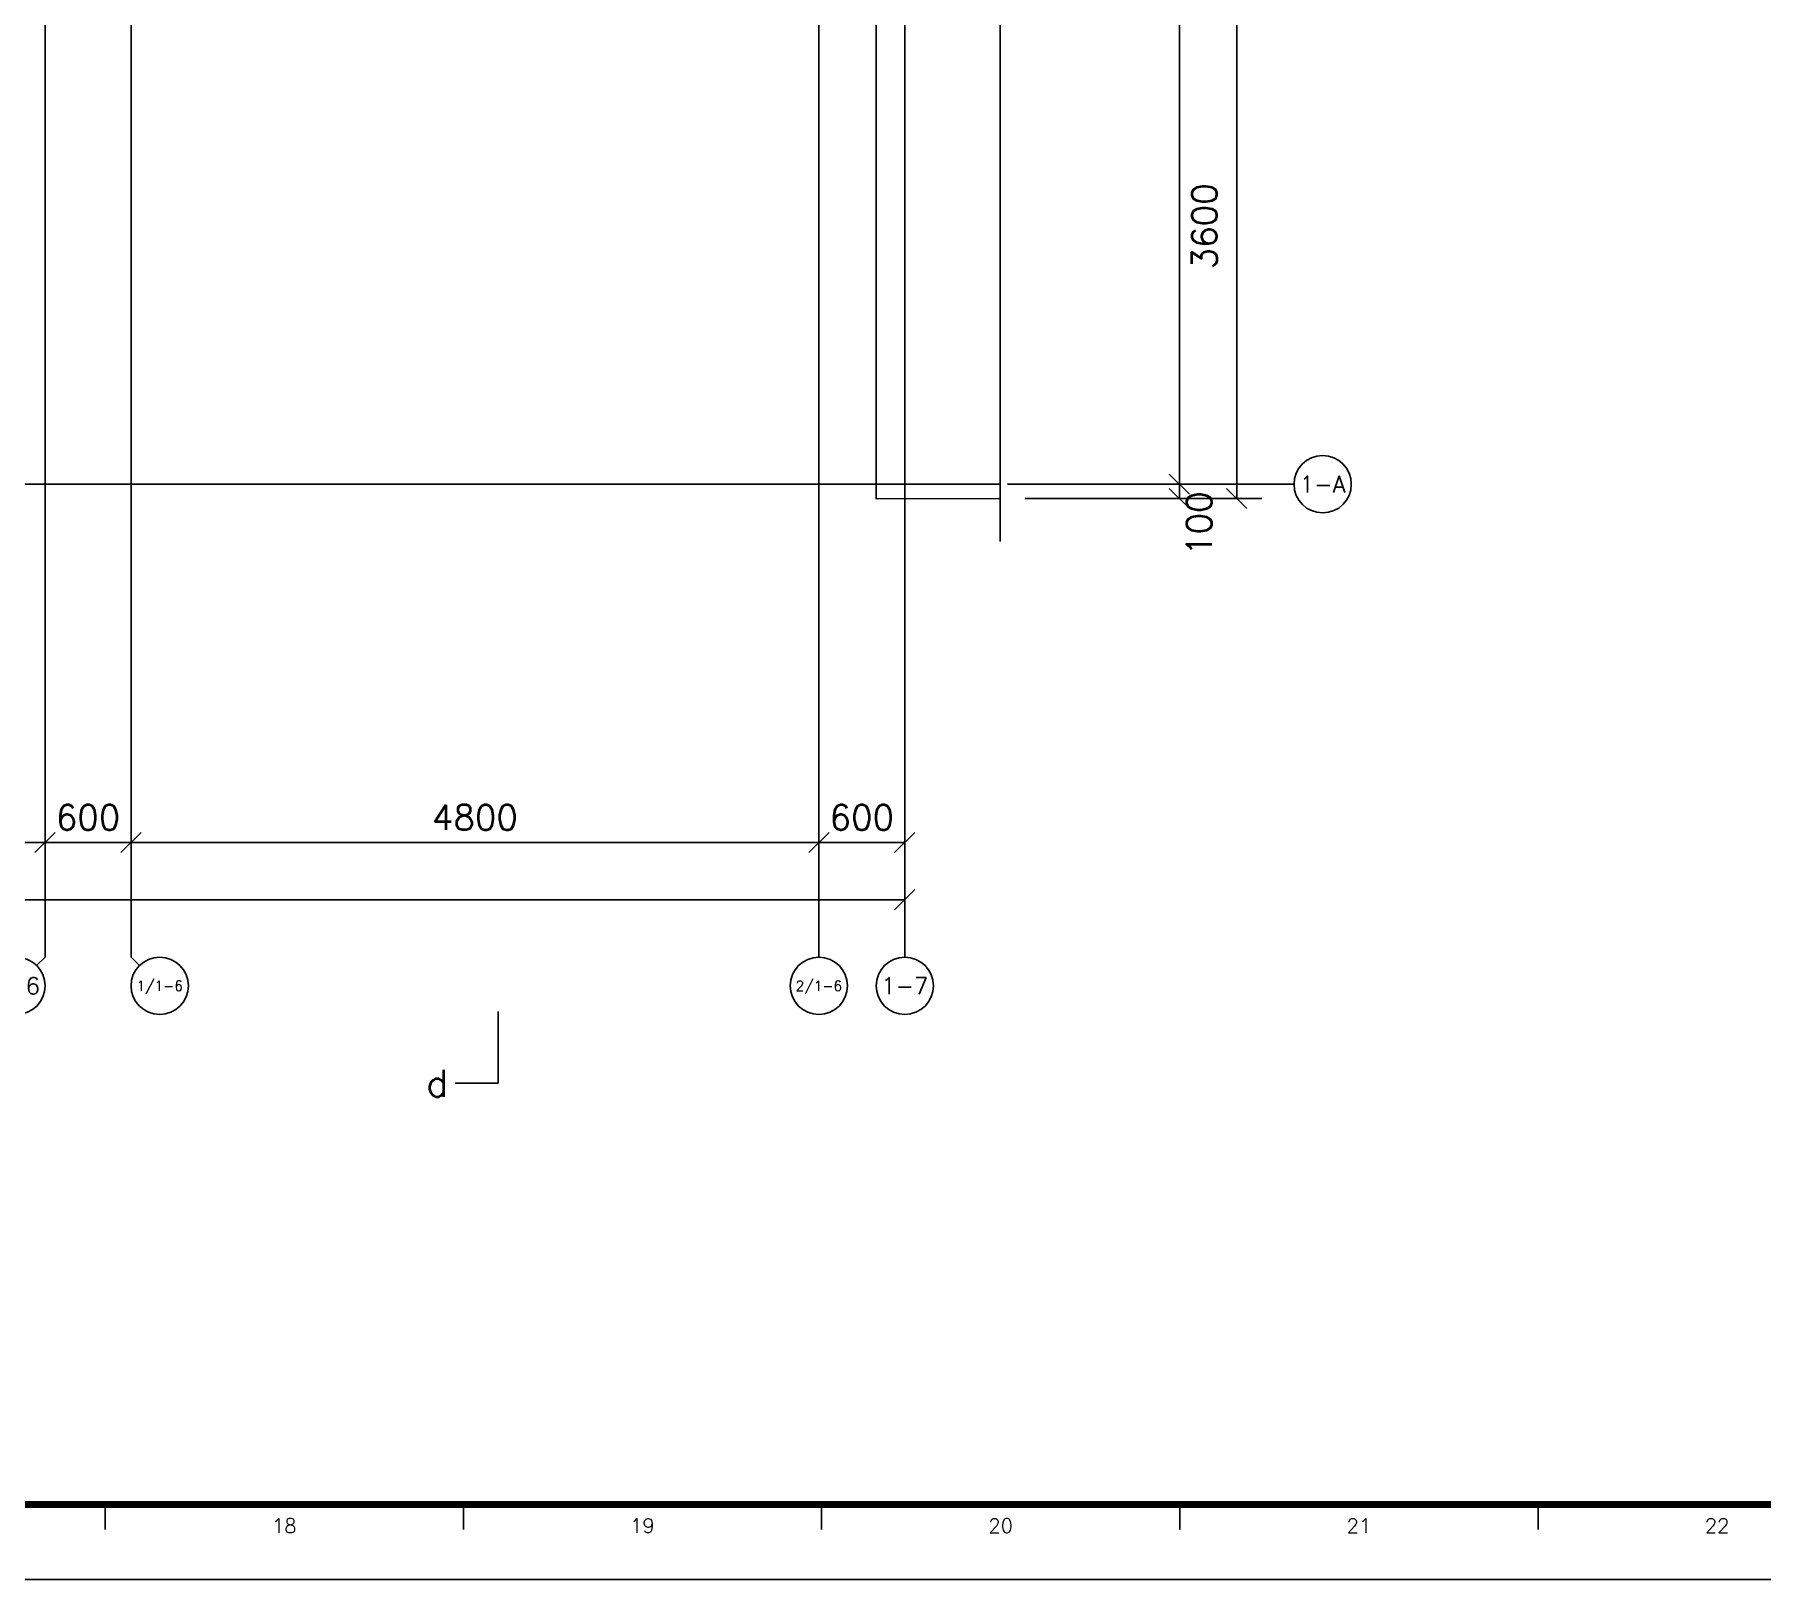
# Model space of a CAD drawing. Header units: inches. Extents: x 0 to 508000, y 0 to 738838.
# Drawn here: x 484358 to 496409, y 198338 to 209119 of the extents above; entities that cross this region are included whole.
import ezdxf
from ezdxf.enums import TextEntityAlignment as Align
from ezdxf.lldxf.tags import DXFTag

# ---------------------------------------------------------------- set-up
doc = ezdxf.new("R2010")
doc.units = ezdxf.units.IN
doc.header["$LTSCALE"] = 1000
doc.header["$MEASUREMENT"] = 0
doc.layers.get('0').update_dxf_attribs({"true_color": 0xffffff})
for name, color, linetype, true_color in [('AXIS', 3, 'Continuous', 0x00ff00), ('DIM_SYMB', 3, 'Continuous', 0x00ff00), ('DOTE', 1, 'DOTE', 0xff0000), ('TK', 7, 'Continuous', 0xffffff), ('ZG-图框层', 4, 'Continuous', 0x00ffff)]:
    doc.layers.add(name, color=color, linetype=linetype, true_color=true_color)
doc.styles.add('ISOCP', font='txt.shx', dxfattribs={"height": 0.2, "bigfont": 'gbcbig.shx'})
doc.styles.add('TXTSTY_ANONYMOUS', font='txt.shx', dxfattribs={"height": 0.2, "bigfont": 'gbcbig.shx'})
tags = doc.linetypes.add('DOTE', pattern=[2.42, 2, -0.2, 0.02, -0.2]).pattern_tags.tags
tags[10:11] = [DXFTag(74, 4), DXFTag(75, 0), DXFTag(340, '0'), DXFTag(46, 0.0), DXFTag(50, 0.0), DXFTag(44, 0.0), DXFTag(45, 0.0)]
tags[8:9] = [DXFTag(74, 4), DXFTag(75, 0), DXFTag(340, '0'), DXFTag(46, 0.0), DXFTag(50, 0.0), DXFTag(44, 0.0), DXFTag(45, 0.0)]
tags[6:7] = [DXFTag(74, 4), DXFTag(75, 0), DXFTag(340, '0'), DXFTag(46, 0.0), DXFTag(50, 0.0), DXFTag(44, 0.0), DXFTag(45, 0.0)]
tags[4:5] = [DXFTag(74, 4), DXFTag(75, 0), DXFTag(340, '0'), DXFTag(46, 0.0), DXFTag(50, 0.0), DXFTag(44, 0.0), DXFTag(45, 0.0)]

# ---------------------------------------------------------------- blocks, each defined once
blk = doc.blocks.new('DAnoyomous15654')
at = {"layer": 'AXIS', "lineweight": -3}
for p, q in [((484431, 204681), (484431, 202681)), ((485031, 204681), (485031, 202681)), ((489831, 204681), (489831, 202681)), ((490431, 204681), (490431, 202681)), ((484431, 202681), (484372, 202623)), ((485031, 202681), (485089, 202623))]:
    blk.add_line(p, q, dxfattribs=at)
for centre in [(484231, 202481), (485231, 202481), (489831, 202481), (490431, 202481)]:
    blk.add_circle(centre, 200, dxfattribs=at)
at = {"layer": 'AXIS', "color": 7, "true_color": 0xffffff, "style": 'TXTSTY_ANONYMOUS'}
for s, height, p in [('1-6', 116.7, (484231, 202481)), ('1/1-6', 70, (485231, 202481)), ('2/1-6', 70, (489831, 202481)), ('1-7', 116.7, (490431, 202481))]:
    blk.add_text(s, height=height, dxfattribs=at).set_placement(p, align=Align.MIDDLE_CENTER)
blk = doc.blocks.new('DAnoyomous15661')
at = {"layer": 'AXIS', "lineweight": -3}
for p, q in [((490431, 204556), (490431, 202906)), ((454231, 203081), (490431, 203081)), ((490502, 203152), (490360, 203011))]:
    blk.add_line(p, q, dxfattribs=at)
blk = doc.blocks.new('DAnoyomous15700')
at = {"layer": 'AXIS', "lineweight": -3}
for p, q in [((484431, 204556), (484431, 203306)), ((485031, 204556), (485031, 203306)), ((489831, 204556), (489831, 203306)), ((490431, 204556), (490431, 203306)), ((478431, 203481), (484431, 203481)), ((484502, 203552), (484360, 203411)), ((484431, 203481), (485031, 203481)), ((485102, 203552), (484960, 203411)), ((485031, 203481), (489831, 203481)), ((489902, 203552), (489760, 203411)), ((489831, 203481), (490431, 203481)), ((490502, 203552), (490360, 203411))]:
    blk.add_line(p, q, dxfattribs=at)
at = {"layer": 'AXIS', "color": 7, "true_color": 0xffffff, "style": 'TXTSTY_ANONYMOUS'}
for s, p in [('600', (484731, 203656)), ('4800', (487431, 203656)), ('600', (490131, 203656))]:
    blk.add_text(s, height=175, dxfattribs=at).set_placement(p, align=Align.MIDDLE_CENTER)
blk = doc.blocks.new('DAnoyomous15708')
at = {"layer": 'DIM_SYMB', "lineweight": -3}
blk.add_line((491097, 205581), (491097, 220018), dxfattribs=at)
blk = doc.blocks.new('DAnoyomous15745')
at = {"layer": 'AXIS', "lineweight": -3}
blk.add_line((491147, 205981), (493147, 205981), dxfattribs=at)
blk.add_circle((493347, 205981), 200, dxfattribs=at)
at = {"layer": 'AXIS', "color": 7, "true_color": 0xffffff, "style": 'TXTSTY_ANONYMOUS'}
blk.add_text('1-A', height=116.7, dxfattribs=at).set_placement((493347, 205981), align=Align.MIDDLE_CENTER)
blk = doc.blocks.new('DAnoyomous15752')
at = {"layer": 'AXIS', "lineweight": -3}
for p, q in [((492747, 205881), (492747, 234381)), ((491272, 205881), (492922, 205881)), ((492676, 205952), (492818, 205811))]:
    blk.add_line(p, q, dxfattribs=at)
blk = doc.blocks.new('DAnoyomous15803')
at = {"layer": 'AXIS', "lineweight": -3}
for p, q in [((492347, 205981), (492347, 209581)), ((491272, 205981), (492522, 205981)), ((492276, 206052), (492418, 205911)), ((492347, 205881), (492347, 205981)), ((491272, 205881), (492522, 205881)), ((492276, 205952), (492418, 205811))]:
    blk.add_line(p, q, dxfattribs=at)
at = {"layer": 'AXIS', "color": 7, "true_color": 0xffffff, "style": 'TXTSTY_ANONYMOUS'}
for s, p in [('3600', (492522, 207781)), ('100', (492485, 205706))]:
    blk.add_text(s, height=175, rotation=90, dxfattribs=at).set_placement(p, align=Align.MIDDLE_CENTER)
blk = doc.blocks.new('DAnoyomous15892')
at = {"layer": 'DIM_SYMB', "lineweight": -3}
for q in [(487592, 202301), (487292, 201801)]:
    blk.add_line((487592, 201801), q, dxfattribs=at)
at = {"layer": 'DIM_SYMB', "color": 7, "true_color": 0xffffff, "style": 'TXTSTY_ANONYMOUS'}
blk.add_text('d', height=188, dxfattribs=at).set_placement((487167, 201801), align=Align.MIDDLE_CENTER)

msp = doc.modelspace()

# ---------------------------------------------------------------- linework, layer by layer
at = {"lineweight": -3, "const_width": 10}
msp.add_lwpolyline([(490231, 210881), (490231, 205881), (491097, 205881)], dxfattribs=at)
at = {"layer": 'DOTE', "lineweight": -3}
for p, q in [((484431, 204681), (484431, 235481)), ((490431, 204681), (490431, 235481)), ((485031, 204681), (485031, 223981)), ((489831, 204681), (489831, 223981)), ((453431, 205981), (491097, 205981))]:
    msp.add_line(p, q, dxfattribs=at)
at = {"layer": 'TK', "lineweight": -3}
for p, q in [((484850, 198884), (484850, 198688)), ((487350, 198884), (487350, 198688)), ((489850, 198884), (489850, 198688)), ((492350, 198884), (492350, 198688)), ((494850, 198884), (494850, 198688))]:
    msp.add_line(p, q, dxfattribs=at)
at = {"layer": 'ZG-图框层', "lineweight": -3}
msp.add_lwpolyline([(441100, 240388), (441100, 198338), (508000, 198338), (508000, 240388)], close=True, dxfattribs=at)
at = {"layer": 'ZG-图框层', "lineweight": -3, "const_width": 50}
msp.add_lwpolyline([(442350, 198861), (442350, 239888), (507500, 239888), (507500, 198861)], close=True, dxfattribs=at)

# ---------------------------------------------------------------- block references
at = {"layer": 'AXIS'}
for name in ['DAnoyomous15803', 'DAnoyomous15745', 'DAnoyomous15752', 'DAnoyomous15654', 'DAnoyomous15700', 'DAnoyomous15661']:
    msp.add_blockref(name, (0, 0), dxfattribs=at)
at = {"layer": 'DIM_SYMB'}
for name in ['DAnoyomous15892', 'DAnoyomous15708']:
    msp.add_blockref(name, (0, 0), dxfattribs=at)

# ---------------------------------------------------------------- texts
at = {"layer": 'TK', "style": 'ISOCP'}
for s, p in [('18', (486100, 198713)), ('19', (488600, 198713)), ('20', (491100, 198713)), ('21', (493600, 198713)), ('22', (496100, 198713))]:
    msp.add_text(s, height=100, dxfattribs=at).set_placement(p, align=Align.MIDDLE_CENTER)

doc.saveas('drawing.dxf')
